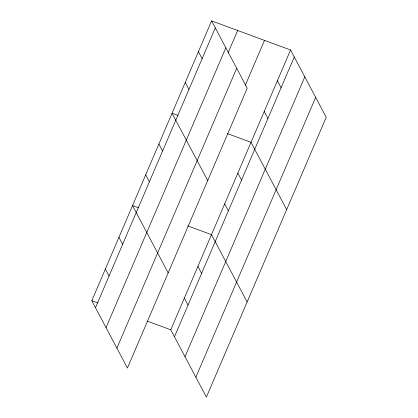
<?xml version="1.0" encoding="UTF-8"?>
<svg xmlns="http://www.w3.org/2000/svg" width="418" height="418" viewBox="0 0 418 418"><rect width="100%" height="100%" fill="white"/><g stroke="black" fill="none" stroke-linecap="round" stroke-linejoin="round"><path stroke-width="0.63" d="M211.602 20.9L247.231 88.198L127.433 368.028L91.798 300.73L211.602 20.9L290.567 49.972L326.202 117.27L206.398 397.1L170.769 329.802L147.131 321.097M95.492 307.711L215.296 27.881M106.031 327.613L225.835 47.788M228.029 52.987L237.659 30.493M116.894 348.121L236.692 68.296M245.251 85.366L264.51 40.379M170.769 329.802L290.567 49.972M174.463 336.783L294.267 56.952M185.002 356.685L304.806 76.86M195.859 377.193L315.663 97.368M178.125 115.472L172.064 113.241L207.699 180.545M227.397 133.614L251.035 142.313L286.67 209.617M138.593 207.819L132.532 205.588L168.161 272.886M187.865 225.955L211.498 234.66L247.132 301.958M91.798 300.73L97.859 302.961M277.39 80.752L281.089 87.733M264.213 111.533L267.907 118.513M198.419 51.68L202.119 58.661M237.858 173.094L241.552 180.08M185.242 82.461L188.941 89.442M224.68 203.879L228.374 210.86M158.887 144.027L162.581 151.008M197.923 266.37L201.617 273.351M145.71 174.808L149.404 181.788M184.343 298.086L188.043 305.067M118.952 237.299L122.646 244.284M105.373 269.014L109.072 275.995"/></g></svg>
